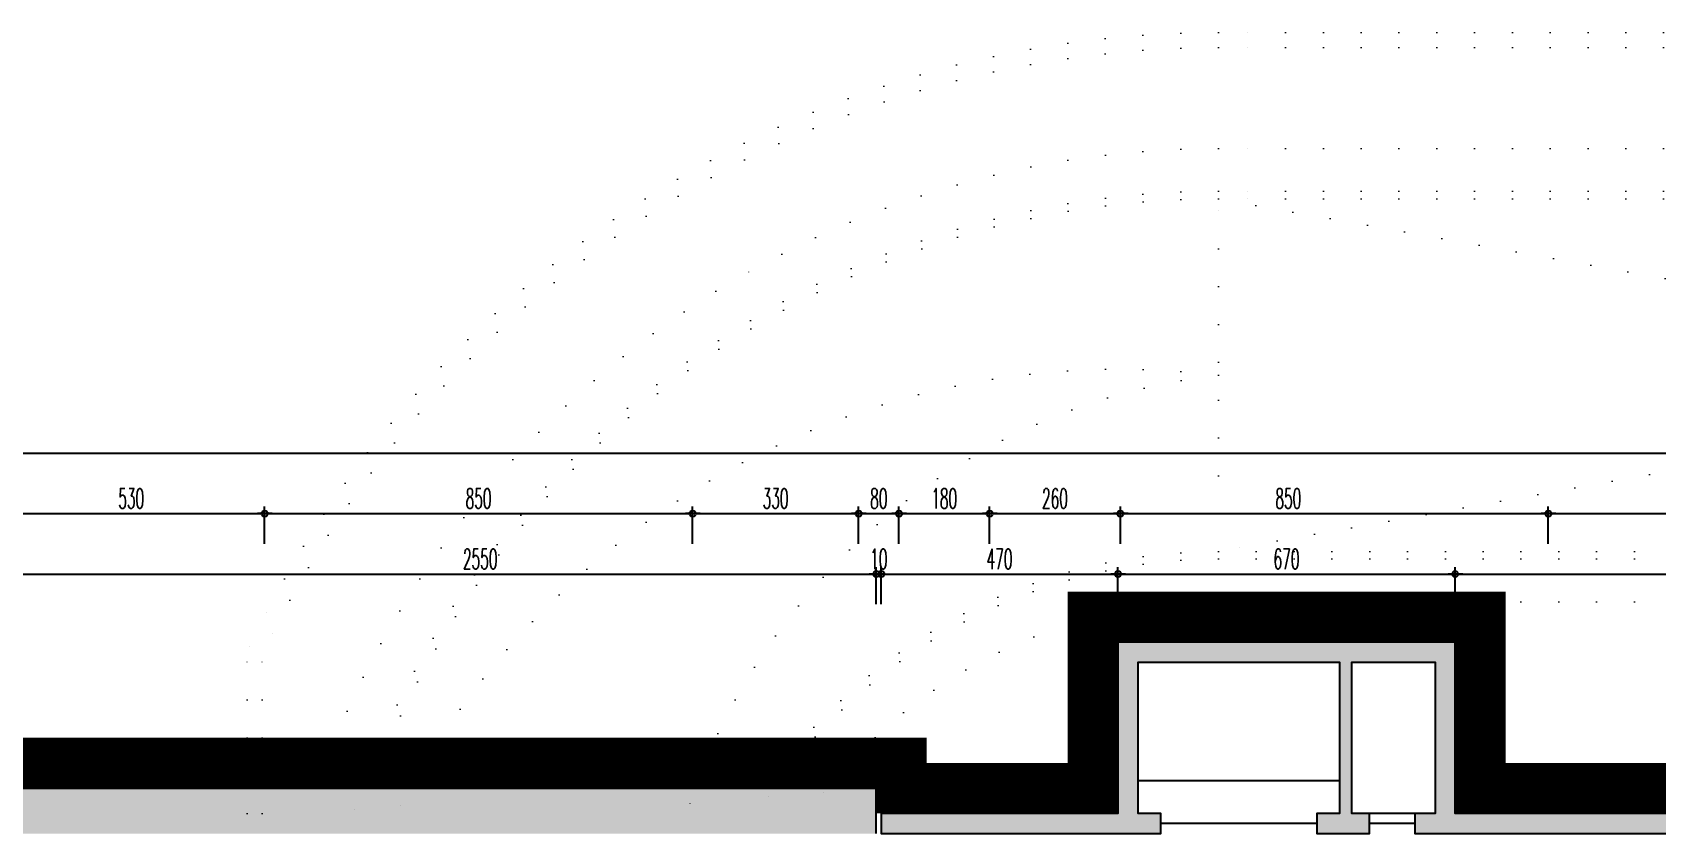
# Model space of a CAD drawing. Extents: x -5598 to 26293, y -3808 to 13850.
# Drawn here: x -1886 to 1340, y 12270 to 13850 of the extents above; entities that cross this region are included whole.
import ezdxf

# ---------------------------------------------------------------- set-up
doc = ezdxf.new("R2010")
doc.units = 0
doc.header["$LTSCALE"] = 100
doc.header["$MEASUREMENT"] = 0
doc.linetypes.add('DOT', pattern=[0.25, 0, -0.25])
for name, color, linetype in [('GOR', 7, 'Continuous'), ('KOLON', 7, 'Continuous'), ('OLCU DIS', 7, 'Continuous'), ('SOLID', 7, 'Continuous'), ('TARAMA', 7, 'Continuous')]:
    doc.layers.add(name, color=color, linetype=linetype)
doc.layers.add('Y-DUVAR BIMS', color=14, linetype='Continuous', lineweight=25)
doc.layers.add('YOLLAR', color=7, linetype='Continuous', lineweight=15)
doc.styles.add('olcu', font='romans.shx', dxfattribs={"width": 0.5})
doc.dimstyles.new('1-200', dxfattribs={"dimtxt": 40, "dimasz": 2, "dimexe": 0, "dimexo": 0, "dimgap": 10, "dimtad": 1, "dimdec": 4, "dimrnd": 0.1, "dimzin": 9, "dimdsep": 46, "dimtxsty": 'olcu', "dimblk1": 'SOL', "dimblk2": 'SAG', "dimsah": 1, "dimcen": 0, "dimse1": 1, "dimse2": 1, "dimclre": 13, "dimadec": 0, "dimazin": 0, "dimtfac": 1, "dimtdec": 4, "dimtix": 1, "dimtmove": 2, "dimatfit": 2, "dimldrblk": 'SOL', "dimfxl": 0, "dimtolj": 1, "dimarcsym": 0})
pattern_1 = [(45, (-5880, -12320), (-17.67767, 17.67767), []), (45, (-5862.322, -12320), (-17.67767, 17.67767), [12.5, -6.25])]

# ---------------------------------------------------------------- blocks, each defined once
blk = doc.blocks.new('*U550')
at = {"color": 0, "linetype": 'ByBlock', "ltscale": 3}
for p, q in [((14849.9, 1530), (-5410.1, 1530)), ((14849.9, 1500), (-5410.1, 1500)), ((14849.9, 1300), (-5410.1, 1300)), ((14849.9, 1215), (-5410.1, 1215)), ((14849.9, 1200), (-5410.1, 1200)), ((-5410.1, 500), (-3445.1, 500)), ((-5410.1, 485), (-3445.1, 485)), ((-5410.1, 400), (-3445.1, 400)), ((-5690.1, 360), (-5690.1, -30))]:
    blk.add_line(p, q, dxfattribs=at)
at = {"color": 16, "linetype": 'ByBlock', "ltscale": 3}
for p, q in [((-5410.1, 500), (-5410.1, 1200)), ((-5410.1, 1200), (-3445.1, 850)), ((-3445.1, 850), (-5410.1, 500))]:
    blk.add_line(p, q, dxfattribs=at)
at = {"color": 0, "linetype": 'ByBlock', "ltscale": 3}
for points in [[(-5410.1, 1215, 0.321837), (-7129.8, -20, 0.321837)], [(-5410.1, 1200, 0.321062), (-7114, -20, 0.321062)], [(-5410.1, 500, 0.259424), (-6344.7, -20, 0.259424)], [(-5410.1, 485, 0.25713), (-6327, -20, 0.25713)], [(-5410.1, 400, 0.242588), (-6224.6, -20, 0.242588)]]:
    blk.add_lwpolyline(points, format="xyb", dxfattribs=at)
at = {"color": 16, "linetype": 'ByBlock', "ltscale": 3}
for points in [[(-5410.1, 850, 0.315282), (-7042.2, -20, 0.315282)], [(-6466.9, -20, -0.295472), (-5410.1, 850)]]:
    blk.add_lwpolyline(points, format="xyb", dxfattribs=at)
at = {"color": 0, "linetype": 'ByBlock', "ltscale": 3}
for points in [[(-7340, -20), (-7340, 301.3)], [(-7310, -20), (-7310, 294.6)]]:
    blk.add_lwpolyline(points, dxfattribs=at)
for centre, radius, start, end in [((-5410.1, -600), 2130, 90, 154.9657), ((-5410.1, -600), 2100, 90, 154.7846), ((-5410, -600), 1900, 90.0031, 162.226)]:
    blk.add_arc(centre, radius, start, end, dxfattribs=at)
blk = doc.blocks.new('TASIYICI SISTEM (1.BODRUM KAT)')
at = {"layer": 'TARAMA'}
h = blk.add_hatch(dxfattribs=at)
h.set_pattern_fill('ANSI33', color=253, scale=100)
h.set_pattern_definition(pattern_1)
h.paths.add_polyline_path([(14455, -490), (14410, -490), (14410, -190), (14810, -190), (14810, -490), (14765, -490), (14765, -530), (14890, -530), (14890, -1480), (15145, -1480), (15145, -1450), (14920, -1450), (14920, -530), (15350, -530), (15350, -4295.5), (15370, -4340.5), (15390, -4295.5), (15390, -490), (14850, -490), (14850, -150), (14370, -150), (14370, -490), (9600, -490), (9600, -150), (9120, -150), (9120, -490), (7560, -490), (7560, -150), (7080, -150), (7080, -490), (6625, -490), (6625, -150), (5645, -150), (5645, -490), (5200, -490), (5200, -150), (4720, -150), (4720, -490), (2000, -490), (2000, -150), (1520, -150), (1520, -490), (375, -490), (375, -150), (-55, -150), (-55, -110), (-2165, -110), (-2165, -20), (-3305, -20), (-3305, 320), (-3910, 320), (-3910, -20), (-4940, -20), (-4940, 320), (-5610, 320), (-5610, -20), (-6080, -20), (-6080, -60), (-5525, -60), (-5525, -20), (-5570, -20), (-5570, 280), (-5170, 280), (-5170, -20), (-5215, -20), (-5215, -60), (-5110, -60), (-5110, -20), (-5145, -20), (-5145, 280), (-4980, 280), (-4980, -20), (-5020, -20), (-5020, -60), (-3825, -60), (-3825, -20), (-3870, -20), (-3870, 280), (-3470, 280), (-3470, -20), (-3515, -20), (-3515, -60), (-3445, -60), (-3445, -20), (-3445, 280), (-3345, 280), (-3345, -60), (-2225, -60), (-2225, -190), (-2095, -190), (-2095, -150), (-1385, -150), (-1385, -265), (-1355, -265), (-1355, -150), (-1005, -150), (-1005, -265), (-975, -265), (-975, -150), (-95, -150), (-95, -580), (-975, -580), (-975, -405), (-1005, -405), (-1005, -610), (-65, -610), (-65, -530), (205, -530), (205, -490), (-65, -490), (-65, -190), (335, -190), (335, -490), (325, -490), (325, -530), (1605, -530), (1605, -490), (1560, -490), (1560, -190), (1960, -190), (1960, -490), (1915, -490), (1915, -530), (4805, -530), (4805, -490), (4760, -490), (4760, -190), (5160, -190), (5160, -490), (5115, -490), (5115, -530), (6445, -530), (6445, -490), (5685, -490), (5685, -190), (6585, -190), (6585, -530), (7165, -530), (7165, -490), (7120, -490), (7120, -190), (7520, -190), (7520, -490), (7475, -490), (7475, -530), (9205, -530), (9205, -490), (9160, -490), (9160, -190), (9560, -190), (9560, -490), (9515, -490), (9515, -530), (14455, -530)])
h = blk.add_hatch(dxfattribs=at)
h.set_pattern_fill('ANSI33', color=253, scale=100)
h.set_pattern_definition(pattern_1)
h.paths.add_polyline_path([(-7810, -4715), (-7850, -4715), (-7850, -10120), (-8480, -10120), (-8480, -4715), (-8780, -4715), (-8780, -2330), (-8550, -2330), (-8550, -60), (-6090, -60), (-6090, 30), (-8640, 30), (-8640, -2260), (-8850, -2260), (-8850, -4785), (-8530, -4785), (-8530, -10160), (-5890, -10160), (-5890, -10120), (-7810, -10120)])
at = {"layer": 'GOR', "color": 6}
for p, q in [((-5570, 45), (-5170, 45)), ((-5020, -20), (-5110, -20))]:
    blk.add_line(p, q, dxfattribs=at)
at = {"layer": 'KOLON', "color": 4}
blk.add_line((-6090, -60), (-6090, 30), dxfattribs=at)
blk.add_lwpolyline([(-3910, -20), (-4940, -20), (-4940, 320), (-5610, 320), (-5610, -20), (-6080, -20), (-6080, -60), (-5525, -60), (-5525, -20), (-5570, -20), (-5570, 280), (-5170, 280), (-5170, -20), (-5215, -20), (-5215, -60), (-5110, -60), (-5110, -20), (-5145, -20), (-5145, 280), (-4980, 280), (-4980, -20), (-5020, -20), (-5020, -60), (-3825, -60)], dxfattribs=at)
at = {"layer": 'KOLON', "color": 4, "ltscale": 5}
blk.add_lwpolyline([(-7810, -10120), (-5890, -10120), (-5890, -10160), (-8530, -10160), (-8530, -4785), (-8850, -4785), (-8850, -2260), (-8640, -2260), (-8640, 30), (-6090, 30)], dxfattribs=at)
at = {"layer": 'Y-DUVAR BIMS'}
for p, q in [((-5215, -40), (-5525, -40)), ((-5020, -40), (-5110, -40))]:
    blk.add_line(p, q, dxfattribs=at)
blk = doc.blocks.new('SOL')
at = {"color": 0}
for p, q in [((0, 30), (0, -7)), ((7.6, 0), (-7, 0))]:
    blk.add_line(p, q, dxfattribs=at)
blk.add_circle((0, 0), 3, dxfattribs=at)
blk = doc.blocks.new('SAG')
at = {"color": 0}
for p, q in [((7.6, 0), (-7, 0)), ((0, -30), (0, 7))]:
    blk.add_line(p, q, dxfattribs=at)
blk.add_circle((0, 0), 3, dxfattribs=at)
blk = doc.blocks.new('*D341')
at = {"layer": 'OLCU DIS', "color": 0, "lineweight": -2, "transparency": 16777216}
blk.add_line((-3230, 12352), (-3230, 12638), dxfattribs=at)
at = {"layer": 'OLCU DIS', "color": 0, "lineweight": -2, "transparency": 16777216, "xscale": 2, "yscale": 2, "zscale": 2}
for name, p, rotation in [('SAG', (-3230, 12640), 90), ('SOL', (-3230, 12350), 270)]:
    blk.add_blockref(name, p, dxfattribs=dict(at, rotation=rotation))
at = {"layer": 'OLCU DIS', "color": 0, "transparency": 16777216, "insert": (-3260, 12495), "char_height": 40, "attachment_point": 5, "rotation": 90, "style": 'olcu'}
blk.add_mtext('\\A1;290', dxfattribs=at)
blk = doc.blocks.new('*D370')
at = {"layer": 'OLCU DIS', "color": 0, "lineweight": -2, "transparency": 16777216}
blk.add_line((-2758, 12775), (-212, 12775), dxfattribs=at)
at = {"layer": 'OLCU DIS', "color": 0, "lineweight": -2, "transparency": 16777216, "xscale": 2, "yscale": 2, "zscale": 2, "rotation": 180}
blk.add_blockref('SOL', (-2760, 12775), dxfattribs=at)
at = {"layer": 'OLCU DIS', "color": 0, "lineweight": -2, "transparency": 16777216, "xscale": 2, "yscale": 2, "zscale": 2}
blk.add_blockref('SAG', (-210, 12775), dxfattribs=at)
at = {"layer": 'OLCU DIS', "color": 0, "transparency": 16777216, "insert": (-996.8, 12805), "char_height": 40, "attachment_point": 5, "style": 'olcu'}
blk.add_mtext('\\A1;2550', dxfattribs=at)
blk = doc.blocks.new('*D371')
at = {"layer": 'OLCU DIS', "color": 0, "lineweight": -2, "transparency": 16777216}
blk.add_line((272, 12775), (938, 12775), dxfattribs=at)
at = {"layer": 'OLCU DIS', "color": 0, "lineweight": -2, "transparency": 16777216, "xscale": 2, "yscale": 2, "zscale": 2, "rotation": 180}
blk.add_blockref('SOL', (270, 12775), dxfattribs=at)
at = {"layer": 'OLCU DIS', "color": 0, "lineweight": -2, "transparency": 16777216, "xscale": 2, "yscale": 2, "zscale": 2}
blk.add_blockref('SAG', (940, 12775), dxfattribs=at)
at = {"layer": 'OLCU DIS', "color": 0, "transparency": 16777216, "insert": (605, 12805), "char_height": 40, "attachment_point": 5, "style": 'olcu'}
blk.add_mtext('\\A1;670', dxfattribs=at)
blk = doc.blocks.new('*D372')
at = {"layer": 'OLCU DIS', "color": 0, "lineweight": -2, "transparency": 16777216}
blk.add_line((942, 12775), (1968, 12775), dxfattribs=at)
at = {"layer": 'OLCU DIS', "color": 0, "lineweight": -2, "transparency": 16777216, "xscale": 2, "yscale": 2, "zscale": 2, "rotation": 180}
blk.add_blockref('SOL', (940, 12775), dxfattribs=at)
at = {"layer": 'OLCU DIS', "color": 0, "lineweight": -2, "transparency": 16777216, "xscale": 2, "yscale": 2, "zscale": 2}
blk.add_blockref('SAG', (1970, 12775), dxfattribs=at)
at = {"layer": 'OLCU DIS', "color": 0, "transparency": 16777216, "insert": (1548.9, 12805), "char_height": 40, "attachment_point": 5, "style": 'olcu'}
blk.add_mtext('\\A1;1030', dxfattribs=at)
blk = doc.blocks.new('*D393')
at = {"layer": 'OLCU DIS', "color": 0, "lineweight": -2, "transparency": 16777216}
blk.add_line((-1953, 12895), (-1427, 12895), dxfattribs=at)
at = {"layer": 'OLCU DIS', "color": 0, "lineweight": -2, "transparency": 16777216, "xscale": 2, "yscale": 2, "zscale": 2, "rotation": 180}
blk.add_blockref('SOL', (-1955, 12895), dxfattribs=at)
at = {"layer": 'OLCU DIS', "color": 0, "lineweight": -2, "transparency": 16777216, "xscale": 2, "yscale": 2, "zscale": 2}
blk.add_blockref('SAG', (-1425, 12895), dxfattribs=at)
at = {"layer": 'OLCU DIS', "color": 0, "transparency": 16777216, "insert": (-1690, 12925), "char_height": 40, "attachment_point": 5, "style": 'olcu'}
blk.add_mtext('\\A1;530', dxfattribs=at)
blk = doc.blocks.new('*D394')
at = {"layer": 'OLCU DIS', "color": 0, "lineweight": -2, "transparency": 16777216}
blk.add_line((-1423, 12895), (-577, 12895), dxfattribs=at)
at = {"layer": 'OLCU DIS', "color": 0, "lineweight": -2, "transparency": 16777216, "xscale": 2, "yscale": 2, "zscale": 2, "rotation": 180}
blk.add_blockref('SOL', (-1425, 12895), dxfattribs=at)
at = {"layer": 'OLCU DIS', "color": 0, "lineweight": -2, "transparency": 16777216, "xscale": 2, "yscale": 2, "zscale": 2}
blk.add_blockref('SAG', (-575, 12895), dxfattribs=at)
at = {"layer": 'OLCU DIS', "color": 0, "transparency": 16777216, "insert": (-1000, 12925), "char_height": 40, "attachment_point": 5, "style": 'olcu'}
blk.add_mtext('\\A1;850', dxfattribs=at)
blk = doc.blocks.new('*D395')
at = {"layer": 'OLCU DIS', "color": 0, "lineweight": -2, "transparency": 16777216}
blk.add_line((-573, 12895), (-247, 12895), dxfattribs=at)
at = {"layer": 'OLCU DIS', "color": 0, "lineweight": -2, "transparency": 16777216, "xscale": 2, "yscale": 2, "zscale": 2, "rotation": 180}
blk.add_blockref('SOL', (-575, 12895), dxfattribs=at)
at = {"layer": 'OLCU DIS', "color": 0, "lineweight": -2, "transparency": 16777216, "xscale": 2, "yscale": 2, "zscale": 2}
blk.add_blockref('SAG', (-245, 12895), dxfattribs=at)
at = {"layer": 'OLCU DIS', "color": 0, "transparency": 16777216, "insert": (-410, 12925), "char_height": 40, "attachment_point": 5, "style": 'olcu'}
blk.add_mtext('\\A1;330', dxfattribs=at)
blk = doc.blocks.new('*D396')
at = {"layer": 'OLCU DIS', "color": 0, "lineweight": -2, "transparency": 16777216}
blk.add_line((-243, 12895), (-167, 12895), dxfattribs=at)
at = {"layer": 'OLCU DIS', "color": 0, "lineweight": -2, "transparency": 16777216, "xscale": 2, "yscale": 2, "zscale": 2, "rotation": 180}
blk.add_blockref('SOL', (-245, 12895), dxfattribs=at)
at = {"layer": 'OLCU DIS', "color": 0, "lineweight": -2, "transparency": 16777216, "xscale": 2, "yscale": 2, "zscale": 2}
blk.add_blockref('SAG', (-165, 12895), dxfattribs=at)
at = {"layer": 'OLCU DIS', "color": 0, "transparency": 16777216, "insert": (-205, 12925), "char_height": 40, "attachment_point": 5, "style": 'olcu'}
blk.add_mtext('\\A1;80', dxfattribs=at)
blk = doc.blocks.new('*D397')
at = {"layer": 'OLCU DIS', "color": 0, "lineweight": -2, "transparency": 16777216}
blk.add_line((-163, 12895), (13, 12895), dxfattribs=at)
at = {"layer": 'OLCU DIS', "color": 0, "lineweight": -2, "transparency": 16777216, "xscale": 2, "yscale": 2, "zscale": 2, "rotation": 180}
blk.add_blockref('SOL', (-165, 12895), dxfattribs=at)
at = {"layer": 'OLCU DIS', "color": 0, "lineweight": -2, "transparency": 16777216, "xscale": 2, "yscale": 2, "zscale": 2}
blk.add_blockref('SAG', (15, 12895), dxfattribs=at)
at = {"layer": 'OLCU DIS', "color": 0, "transparency": 16777216, "insert": (-75, 12925), "char_height": 40, "attachment_point": 5, "style": 'olcu'}
blk.add_mtext('\\A1;180', dxfattribs=at)
blk = doc.blocks.new('*D398')
at = {"layer": 'OLCU DIS', "color": 0, "lineweight": -2, "transparency": 16777216}
blk.add_line((17, 12895), (273, 12895), dxfattribs=at)
at = {"layer": 'OLCU DIS', "color": 0, "lineweight": -2, "transparency": 16777216, "xscale": 2, "yscale": 2, "zscale": 2, "rotation": 180}
blk.add_blockref('SOL', (15, 12895), dxfattribs=at)
at = {"layer": 'OLCU DIS', "color": 0, "lineweight": -2, "transparency": 16777216, "xscale": 2, "yscale": 2, "zscale": 2}
blk.add_blockref('SAG', (275, 12895), dxfattribs=at)
at = {"layer": 'OLCU DIS', "color": 0, "transparency": 16777216, "insert": (145, 12925), "char_height": 40, "attachment_point": 5, "style": 'olcu'}
blk.add_mtext('\\A1;260', dxfattribs=at)
blk = doc.blocks.new('*D399')
at = {"layer": 'OLCU DIS', "color": 0, "lineweight": -2, "transparency": 16777216}
blk.add_line((277, 12895), (1123, 12895), dxfattribs=at)
at = {"layer": 'OLCU DIS', "color": 0, "lineweight": -2, "transparency": 16777216, "xscale": 2, "yscale": 2, "zscale": 2, "rotation": 180}
blk.add_blockref('SOL', (275, 12895), dxfattribs=at)
at = {"layer": 'OLCU DIS', "color": 0, "lineweight": -2, "transparency": 16777216, "xscale": 2, "yscale": 2, "zscale": 2}
blk.add_blockref('SAG', (1125, 12895), dxfattribs=at)
at = {"layer": 'OLCU DIS', "color": 0, "transparency": 16777216, "insert": (608.6, 12925), "char_height": 40, "attachment_point": 5, "style": 'olcu'}
blk.add_mtext('\\A1;850', dxfattribs=at)
blk = doc.blocks.new('*D400')
at = {"layer": 'OLCU DIS', "color": 0, "lineweight": -2, "transparency": 16777216}
blk.add_line((1127, 12895), (1973, 12895), dxfattribs=at)
at = {"layer": 'OLCU DIS', "color": 0, "lineweight": -2, "transparency": 16777216, "xscale": 2, "yscale": 2, "zscale": 2, "rotation": 180}
blk.add_blockref('SOL', (1125, 12895), dxfattribs=at)
at = {"layer": 'OLCU DIS', "color": 0, "lineweight": -2, "transparency": 16777216, "xscale": 2, "yscale": 2, "zscale": 2}
blk.add_blockref('SAG', (1975, 12895), dxfattribs=at)
at = {"layer": 'OLCU DIS', "color": 0, "transparency": 16777216, "insert": (1550, 12925), "char_height": 40, "attachment_point": 5, "style": 'olcu'}
blk.add_mtext('\\A1;850', dxfattribs=at)
blk = doc.blocks.new('*D438')
at = {"layer": 'OLCU DIS', "color": 0, "lineweight": -2, "transparency": 16777216}
blk.add_line((-2968, 13015), (21268, 13015), dxfattribs=at)
at = {"layer": 'OLCU DIS', "color": 0, "lineweight": -2, "transparency": 16777216, "xscale": 2, "yscale": 2, "zscale": 2, "rotation": 180}
blk.add_blockref('SOL', (-2970, 13015), dxfattribs=at)
at = {"layer": 'OLCU DIS', "color": 0, "lineweight": -2, "transparency": 16777216, "xscale": 2, "yscale": 2, "zscale": 2}
blk.add_blockref('SAG', (21270, 13015), dxfattribs=at)
at = {"layer": 'OLCU DIS', "color": 0, "transparency": 16777216, "insert": (9252.5, 13045), "char_height": 40, "attachment_point": 5, "style": 'olcu'}
blk.add_mtext('\\A1;24240', dxfattribs=at)
blk = doc.blocks.new('*D473')
at = {"layer": 'OLCU DIS', "color": 0, "lineweight": -2, "transparency": 16777216}
blk.add_line((-210, 12775), (-200, 12775), dxfattribs=at)
at = {"layer": 'OLCU DIS', "color": 0, "transparency": 16777216, "insert": (-205, 12805), "char_height": 40, "attachment_point": 5, "style": 'olcu'}
blk.add_mtext('\\A1;10', dxfattribs=at)
blk = doc.blocks.new('*D474')
at = {"layer": 'OLCU DIS', "color": 0, "lineweight": -2, "transparency": 16777216}
blk.add_line((-198, 12775), (268, 12775), dxfattribs=at)
at = {"layer": 'OLCU DIS', "color": 0, "lineweight": -2, "transparency": 16777216, "xscale": 2, "yscale": 2, "zscale": 2, "rotation": 180}
blk.add_blockref('SOL', (-200, 12775), dxfattribs=at)
at = {"layer": 'OLCU DIS', "color": 0, "lineweight": -2, "transparency": 16777216, "xscale": 2, "yscale": 2, "zscale": 2}
blk.add_blockref('SAG', (270, 12775), dxfattribs=at)
at = {"layer": 'OLCU DIS', "color": 0, "transparency": 16777216, "insert": (35, 12805), "char_height": 40, "attachment_point": 5, "style": 'olcu'}
blk.add_mtext('\\A1;470', dxfattribs=at)

msp = doc.modelspace()

# ---------------------------------------------------------------- linework, layer by layer
at = {"layer": 'SOLID', "color": 251, "const_width": 100}
msp.add_lwpolyline([(-2990.23412, 2200), (-2700, 2200), (-2700, 7485), (-3020, 7485), (-3020, 10110), (-2810, 10110), (-2810, 12400), (-160, 12400), (-160, 12350), (220, 12350), (220, 12690), (990, 12690), (990, 12350), (1920, 12350), (1920, 12690), (2625, 12690), (2625, 12350), (3765.00004, 12350), (3765.00004, 12260), (5875, 12260)], dxfattribs=at)

# ---------------------------------------------------------------- block references
at = {"layer": 'KOLON'}
msp.add_blockref('TASIYICI SISTEM (1.BODRUM KAT)', (5880, 12320), dxfattribs=at)
at = {"layer": 'YOLLAR', "color": 9, "linetype": 'DOT'}
msp.add_blockref('*U550', (5880, 12320.00004), dxfattribs=at)

# ---------------------------------------------------------------- dimensions: what is measured, and where the dimension line sits
at = {"layer": 'OLCU DIS', "color": 7}
for base, p1, p2, picture, middle in [((21270, 13015), (-2970, 12715), (21270, 12715), '*D438', (9252.53122, 13045)), ((1125, 12895), (275, 12895), (1125, 12895), '*D399', (608.59514, 12925)), ((-210, 12775), (-2760, 10060), (-210, 12350), '*D370', (-996.77721, 12805)), ((1970, 12775), (940, 12640), (1970, 12640), '*D372', (1548.93038, 12805))]:
    dim = msp.add_linear_dim(base=base, p1=p1, p2=p2, dimstyle='1-200', dxfattribs=at)
    dim.commit()
    dim.dimension.update_dxf_attribs({"geometry": picture, "text_midpoint": middle, "dimtype": 160})
for base, p1, p2, picture, middle in [((-1425, 12895), (-1955, 12895), (-1425, 12895), '*D393', (-1690, 12925)), ((-575, 12895), (-1425, 12895), (-575, 12895), '*D394', (-1000, 12925)), ((-245, 12895), (-575, 12895), (-245, 12895), '*D395', (-410, 12925)), ((-165, 12895), (-245, 12895), (-165, 12895), '*D396', (-205, 12925)), ((15, 12895), (-165, 12895), (15, 12895), '*D397', (-75, 12925)), ((275, 12895), (15, 12895), (275, 12895), '*D398', (145, 12925)), ((1975, 12895), (1125, 12895), (1975, 12895), '*D400', (1550, 12925)), ((-200, 12775), (-210, 12350), (-200, 12300), '*D473', (-205, 12805)), ((270, 12775), (-200, 12300), (270, 12300), '*D474', (35, 12805)), ((940, 12775), (270, 12300), (940, 12640), '*D371', (605, 12805))]:
    dim = msp.add_linear_dim(base=base, p1=p1, p2=p2, dimstyle='1-200', dxfattribs=at)
    dim.commit()
    dim.dimension.update_dxf_attribs({"geometry": picture, "text_midpoint": middle})
dim = msp.add_linear_dim(base=(-3230, 12640), p1=(-2760, 12350), p2=(270, 12640), angle=90, dimstyle='1-200', dxfattribs=at)
dim.commit()
dim.dimension.update_dxf_attribs({"geometry": '*D341', "text_midpoint": (-3260, 12495)})

doc.saveas('drawing.dxf')
